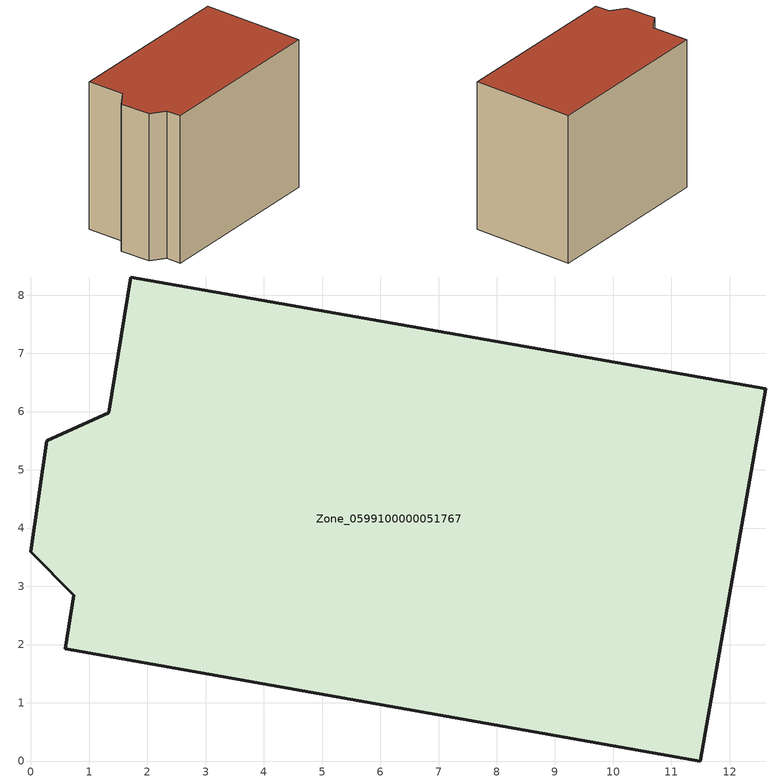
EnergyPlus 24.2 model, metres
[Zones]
Zone_0599100000051767
 floor ground (C_G): 12.62,6.39 11.49,0 0.59,1.93 0.74,2.85 0,3.59 0.27,5.5 1.34,5.98 1.72,8.31 z0
 wall outside (C_F): 11.49,0 12.62,6.39 1.72,8.31 1.34,5.98 0.27,5.5 0,3.59 0.74,2.85 0.59,1.93 11.49,0 z0:9.54
 roof outside (C_R): 1.34,5.98 0.27,5.5 0,3.59 0.74,2.85 0.59,1.93 11.49,0 12.62,6.39 1.72,8.31 z9.54
[BUILDING]
Pand.0599100000051767: North Axis=0; Terrain=City; Loads Convergence Tolerance Value=0.04; Temperature Convergence Tolerance Value=0.4; Solar Distribution=FullExterior; Maximum Number of Warmup Days=25; Minimum Number of Warmup Days=1
[Site:Location]
Rotterdam.The.Hague.AP_ZH_NLD Design_Conditions: Latitude=51.96; Longitude=4.45; Time Zone=1; Elevation=-4.5
[SITE:GROUNDTEMPERATURE:BUILDINGSURFACE]
18, 18, 18, 18, 18, 18, 18, 18, 18, 18, 18, 18
[MATERIAL] Thermal Absorptance=0.9; Solar Absorptance=0.7; Visible Absorptance=0.7
Name | Roughness | Thickness | Conductivity | Density | Specific Heat
G.TI.1946 | MediumSmooth | 0.15 | 1 | 540 | 1210
F.TI.1946 | Rough | 0.3 | 0.857143 | 1920 | 840
R.TI.1946 | MediumRough | 0.2 | 0.1 | 1500 | 1000
[CONSTRUCTION]
C_G: G.TI.1946
C_F: F.TI.1946
C_R: R.TI.1946
[ZONE]
Zone_0599100000051767: Type=1; Multiplier=1; Ceiling Height=Autocalculate; Volume=Autocalculate; Floor Area=autocalculate; Part of Total Floor Area=Yes
[ZONEINFILTRATION:DESIGNFLOWRATE]
Infil_Zone_0599100000051767: Zone or ZoneList or Space or SpaceList=Zone_0599100000051767; Schedule=AlwaysOn; Design Flow Rate Calculation Method=Flow/Area; Flow Rate per Floor Area=0.003; Constant Term Coefficient=1; Temperature Term Coefficient=0; Velocity Term Coefficient=0; Velocity Squared Term Coefficient=0
[HVACTEMPLATE:ZONE:IDEALLOADSAIRSYSTEM]
Zone_0599100000051767: Maximum Heating Supply Air Temperature=50; Minimum Cooling Supply Air Temperature=13; Maximum Heating Supply Air Humidity Ratio=0.0156; Minimum Cooling Supply Air Humidity Ratio=0.0077; Heating Limit=NoLimit; Cooling Limit=NoLimit; Dehumidification Control Type=ConstantSensibleHeatRatio; Cooling Sensible Heat Ratio=0.7; Dehumidification Setpoint=60; Humidification Control Type=None; Humidification Setpoint=30; Outdoor Air Method=None; Outdoor Air Flow Rate per Person=0.00944; Outdoor Air Flow Rate per Zone Floor Area=0; Outdoor Air Flow Rate per Zone=0; Demand Controlled Ventilation Type=None; Outdoor Air Economizer Type=NoEconomizer; Heat Recovery Type=None; Sensible Heat Recovery Effectiveness=0.7; Latent Heat Recovery Effectiveness=0.65
[ZONECONTROL:THERMOSTAT]
ThermostatControl_Zone_0599100000051767: Zone or ZoneList=Zone_0599100000051767; Control Type Schedule=DualSetpointControlType; Control 1=Thermostat_Zone_0599100000051767; Temperature Difference Between Cutout And Setpoint=0
[THERMOSTATSETPOINT:DUALSETPOINT]
Thermostat_Zone_0599100000051767: Heating Setpoint Temperature Schedule=HeatingSetpoint_Zone_0599100000051767; Cooling Setpoint Temperature Schedule=CoolingSetpoint_Zone_0599100000051767
[SCHEDULE:COMPACT]
HeatingSetpoint_Zone_0599100000051767: Through: 12/31, For: AllDays, Until: 24:00, 21
CoolingSetpoint_Zone_0599100000051767: Through: 12/31, For: AllDays, Until: 24:00, 24
DualSetpointControlType: Through: 12/31, For: AllDays, Until: 24:00, 4
AlwaysOn: Through: 12/31, For: AllDays, Until: 24:00, 1
